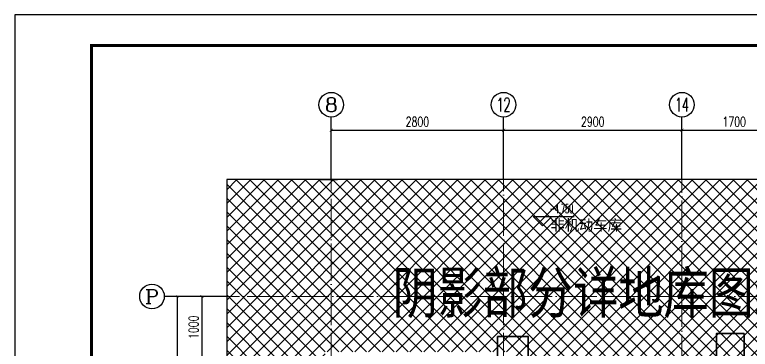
# Model space of a CAD drawing. Extents: x -668857 to 185752, y -270966 to 286822.
# Drawn here: x 14490 to 26447, y 220748 to 226182 of the extents above; entities that cross this region are included whole.
import ezdxf
from ezdxf.enums import TextEntityAlignment as Align

# ---------------------------------------------------------------- set-up
doc = ezdxf.new("R2010")
doc.units = 0
doc.header["$LTSCALE"] = 1000
doc.linetypes.add('DOTE', pattern=[2.42, 2, -0.2, 0.02, -0.2])
doc.layers.get('0').update_dxf_attribs({"linetype": 'CONTINUOUS'})
doc.layers.get('DEFPOINTS').update_dxf_attribs({"linetype": 'CONTINUOUS'})
for name, color, linetype in [('-TK', 7, 'CONTINUOUS'), ('A-AXIS_TEXT', 7, 'CONTINUOUS'), ('AXIS', 3, 'CONTINUOUS'), ('DIM_ELEV', 3, 'CONTINUOUS'), ('DIM_SYMB', 3, 'CONTINUOUS'), ('HS-A-墙-砼', 41, 'CONTINUOUS'), ('PUB_DIM', 3, 'CONTINUOUS'), ('PUB_TEXT', 2, 'CONTINUOUS'), ('S-Z柱实线', 6, 'CONTINUOUS'), ('TEXT', 2, 'CONTINUOUS'), ('尺寸标注', 86, 'CONTINUOUS')]:
    doc.layers.add(name, color=color, linetype=linetype)
for name, color, linetype, lineweight in [('AXIS_TEXT', 7, 'CONTINUOUS', 20), ('DOTE', 19, 'DOTE', 9), ('填充', 251, 'CONTINUOUS', 5)]:
    doc.layers.add(name, color=color, linetype=linetype, lineweight=lineweight)
doc.styles.add('_TCH_AXIS', font='COMPLEX', dxfattribs={"bigfont": 'GBCBIG'})
doc.styles.add('_TCH_DIM', font='SIMPLEX.shx', dxfattribs={"width": 0.7, "bigfont": 'GBCBIG.shx'})
doc.styles.add('_TCH_DIM_T3', font='SIMPLEX', dxfattribs={"width": 0.705882, "bigfont": 'GBCBIG'})
doc.styles.add('COMPLEX', font='COMPLEX')
doc.styles.add('黑体', font='simhei.ttf')
doc.dimstyles.new('_TCH_ARCH&&50', dxfattribs={"dimtxt": 157.5, "dimasz": 50, "dimexe": 125, "dimexo": 150, "dimgap": 58.75, "dimtad": 1, "dimdec": 0, "dimzin": 0, "dimdsep": 46, "dimtxsty": '_TCH_DIM_T3', "dimblk": 'ARCHTICK', "dimcen": 0.09, "dimclrt": 7, "dimazin": 0, "dimtfac": 1, "dimtdec": 0, "dimtix": 1, "dimtmove": 2, "dimatfit": 3, "dimldrblk": 'ARCHTICK', "dimfxl": 1, "dimtolj": 1, "dimtzin": 0, "dimarcsym": 0})

# ---------------------------------------------------------------- blocks, each defined once
blk = doc.blocks.new('A1')
blk.add_lwpolyline([(0, 59400), (0, 0), (84100, 0), (84100, 59400)], close=True)
at = {"const_width": 100}
blk.add_lwpolyline([(2500, 58400), (2500, 1000), (83100, 1000), (83100, 58400)], close=True, dxfattribs=at)
blk = doc.blocks.new('_AXISO')
blk.add_circle((0, 0), 0.5)
at = {"layer": 'A-AXIS_TEXT', "style": 'COMPLEX', "width": 1.041667}
blk.add_attdef('A', text='', height=0.56, dxfattribs=at).set_placement((-0.25, -0.28), (0.25, -0.28), align=Align.FIT)
blk = doc.blocks.new('_ArchTick')
at = {"color": 0, "linetype": 'ByBlock', "const_width": 0.15}
blk.add_lwpolyline([(-0.5, -0.5), (0.5, 0.5)], dxfattribs=at)
blk = doc.blocks.new('*D1175')
at = {"layer": 'DEFPOINTS', "color": 0, "transparency": 16777216}
for p in [(17536, 221606), (17936, 221606), (17936, 220606)]:
    blk.add_point(p, dxfattribs=at)
at = {"layer": '尺寸标注', "color": 0, "lineweight": -2, "transparency": 16777216}
for p, q in [((17786, 221606), (17411, 221606)), ((17536, 220606), (17536, 221606)), ((17786, 220606), (17411, 220606))]:
    blk.add_line(p, q, dxfattribs=at)
at = {"layer": '尺寸标注', "color": 0, "lineweight": -2, "transparency": 16777216, "xscale": 50, "yscale": 50, "zscale": 50}
for p, rotation in [((17536, 221606), 90), ((17536, 220606), 270)]:
    blk.add_blockref('_ArchTick', p, dxfattribs=dict(at, rotation=rotation))
at = {"layer": '尺寸标注', "color": 7, "transparency": 16777216, "insert": (17398, 221106), "char_height": 157.5, "attachment_point": 5, "rotation": 90, "style": '_TCH_DIM_T3'}
blk.add_mtext('\\A1;1000', dxfattribs=at)
blk = doc.blocks.new('*D1201')
at = {"layer": 'DEFPOINTS', "color": 0, "transparency": 16777216}
for p in [(22436, 224306), (19636, 223506), (22436, 223506)]:
    blk.add_point(p, dxfattribs=at)
at = {"layer": 'PUB_DIM', "color": 0, "lineweight": -2, "transparency": 16777216}
for p, q in [((19636, 223656), (19636, 224431)), ((22436, 223656), (22436, 224431)), ((19636, 224306), (22436, 224306))]:
    blk.add_line(p, q, dxfattribs=at)
at = {"layer": 'PUB_DIM', "color": 0, "lineweight": -2, "transparency": 16777216, "xscale": 50, "yscale": 50, "zscale": 50, "rotation": 180}
blk.add_blockref('_ArchTick', (19636, 224306), dxfattribs=at)
at = {"layer": 'PUB_DIM', "color": 0, "lineweight": -2, "transparency": 16777216, "xscale": 50, "yscale": 50, "zscale": 50}
blk.add_blockref('_ArchTick', (22436, 224306), dxfattribs=at)
at = {"layer": 'PUB_DIM', "color": 7, "transparency": 16777216, "insert": (21036, 224444), "char_height": 157.5, "attachment_point": 5, "style": '_TCH_DIM_T3'}
blk.add_mtext('\\A1;2800', dxfattribs=at)
blk = doc.blocks.new('*D1202')
at = {"layer": 'DEFPOINTS', "color": 0, "transparency": 16777216}
for p in [(25336, 224306), (22436, 223506), (25336, 223506)]:
    blk.add_point(p, dxfattribs=at)
at = {"layer": 'PUB_DIM', "color": 0, "lineweight": -2, "transparency": 16777216}
for p, q in [((22436, 223656), (22436, 224431)), ((25336, 223656), (25336, 224431)), ((22436, 224306), (25336, 224306))]:
    blk.add_line(p, q, dxfattribs=at)
at = {"layer": 'PUB_DIM', "color": 0, "lineweight": -2, "transparency": 16777216, "xscale": 50, "yscale": 50, "zscale": 50, "rotation": 180}
blk.add_blockref('_ArchTick', (22436, 224306), dxfattribs=at)
at = {"layer": 'PUB_DIM', "color": 0, "lineweight": -2, "transparency": 16777216, "xscale": 50, "yscale": 50, "zscale": 50}
blk.add_blockref('_ArchTick', (25336, 224306), dxfattribs=at)
at = {"layer": 'PUB_DIM', "color": 7, "transparency": 16777216, "insert": (23886, 224444), "char_height": 157.5, "attachment_point": 5, "style": '_TCH_DIM_T3'}
blk.add_mtext('\\A1;2900', dxfattribs=at)
blk = doc.blocks.new('*D1203')
at = {"layer": 'DEFPOINTS', "color": 0, "transparency": 16777216}
for p in [(27036, 224306), (25336, 223506), (27036, 223506)]:
    blk.add_point(p, dxfattribs=at)
at = {"layer": 'PUB_DIM', "color": 0, "lineweight": -2, "transparency": 16777216}
for p, q in [((25336, 223656), (25336, 224431)), ((27036, 223656), (27036, 224431)), ((25336, 224306), (27036, 224306))]:
    blk.add_line(p, q, dxfattribs=at)
at = {"layer": 'PUB_DIM', "color": 0, "lineweight": -2, "transparency": 16777216, "xscale": 50, "yscale": 50, "zscale": 50, "rotation": 180}
blk.add_blockref('_ArchTick', (25336, 224306), dxfattribs=at)
at = {"layer": 'PUB_DIM', "color": 0, "lineweight": -2, "transparency": 16777216, "xscale": 50, "yscale": 50, "zscale": 50}
blk.add_blockref('_ArchTick', (27036, 224306), dxfattribs=at)
at = {"layer": 'PUB_DIM', "color": 7, "transparency": 16777216, "insert": (26186, 224444), "char_height": 157.5, "attachment_point": 5, "style": '_TCH_DIM_T3'}
blk.add_mtext('\\A1;1700', dxfattribs=at)
blk = doc.blocks.new('*D1211')
at = {"layer": 'DEFPOINTS', "color": 0, "transparency": 16777216}
for p in [(17136, 221606), (17936, 221606), (17936, 219106)]:
    blk.add_point(p, dxfattribs=at)
at = {"layer": 'PUB_DIM', "color": 0, "lineweight": -2, "transparency": 16777216}
for p, q in [((17786, 221606), (17011, 221606)), ((17136, 219106), (17136, 221606)), ((17786, 219106), (17011, 219106))]:
    blk.add_line(p, q, dxfattribs=at)
at = {"layer": 'PUB_DIM', "color": 0, "lineweight": -2, "transparency": 16777216, "xscale": 50, "yscale": 50, "zscale": 50}
for p, rotation in [((17136, 221606), 90), ((17136, 219106), 270)]:
    blk.add_blockref('_ArchTick', p, dxfattribs=dict(at, rotation=rotation))
at = {"layer": 'PUB_DIM', "color": 7, "transparency": 16777216, "insert": (16998, 220356), "char_height": 157.5, "attachment_point": 5, "rotation": 90, "style": '_TCH_DIM_T3'}
blk.add_mtext('\\A1;2500', dxfattribs=at)

msp = doc.modelspace()

# ---------------------------------------------------------------- hatches: boundary and pattern name
at = {"layer": '填充'}
h = msp.add_hatch(dxfattribs=at)
h.set_pattern_fill('ANSI37', color=196, scale=100, style=0)
h.set_pattern_definition([(45, (-76536.83, 109335.62), (-112.2532, 112.2532), []), (135, (-76536.83, 109335.62), (-112.2532, -112.2532), [])])
h.paths.add_polyline_path([(19535.79, 216906.34), (17935.98, 216906.34), (17935.98, 210006.35), (24135.98, 210006.35), (24135.98, 211506.35), (22385.79, 211506.35), (22385.79, 210806.35), (19685.79, 210806.35), (19685.79, 212906.35), (19235.79, 212906.35), (19235.79, 214706.61), (19535.79, 214706.62)])
h.paths.add_polyline_path([(17935.98, 219206.35), (19535.79, 219206.35), (19535.79, 220706.34), (22535.8, 220706.34), (22535.79, 214706.59), (24135.98, 214706.6), (24135.98, 218206.35), (30485.99, 218206.35), (30485.99, 223506.35), (17935.98, 223506.35)])

# ---------------------------------------------------------------- linework, layer by layer
at = {"layer": 'AXIS'}
for p, q in [((19635.98, 223506.35), (19635.98, 224520.96)), ((22435.98, 223506.35), (22435.98, 224520.96)), ((25335.98, 223506.35), (25335.98, 224520.96)), ((17935.98, 221606.35), (16921.38, 221606.35))]:
    msp.add_line(p, q, dxfattribs=at)
at = {"layer": 'DIM_ELEV'}
for p, q in [((23068.65, 222755.38), (22918.65, 222905.38)), ((22918.65, 222905.38), (23583.57, 222905.38)), ((23068.65, 222755.38), (23218.65, 222905.38))]:
    msp.add_line(p, q, dxfattribs=at)
at = {"layer": 'DIM_SYMB'}
msp.add_lwpolyline([(17935.98, 223506.35), (17935.98, 218206.35), (17935.98, 218206.35), (17935.98, 210006.35), (24135.98, 210006.35), (24135.98, 218206.35), (30485.99, 218206.35), (30485.99, 223506.35)], close=True, dxfattribs=at)
at = {"layer": 'DOTE', "linetype": 'DOTE', "ltscale": 0.3}
for p, q in [((19635.98, 214606.62), (19635.98, 223506.35)), ((22435.98, 214606.62), (22435.98, 223506.35)), ((25335.98, 218206.35), (25335.98, 223506.35)), ((30485.99, 221606.35), (17935.98, 221606.35))]:
    msp.add_line(p, q, dxfattribs=at)
at = {"layer": 'HS-A-墙-砼'}
msp.add_line((19435.79, 223506.35), (19735.79, 223506.35), dxfattribs=at)
at = {"layer": 'S-Z柱实线', "color": 2, "lineweight": 35}
for points in [[(26348.41, 221006.35), (25898.41, 221006.35), (25898.41, 220506.35), (26348.41, 220506.35)], [(22335.79, 220956.35), (22335.79, 220506.35), (22835.79, 220506.35), (22835.79, 220956.35)]]:
    msp.add_lwpolyline(points, close=True, dxfattribs=at)

# ---------------------------------------------------------------- block references
at = {"layer": '-TK', "xscale": 0.5, "yscale": 0.5, "zscale": 0.5}
msp.add_blockref('A1', (14490.19, 196482.28), dxfattribs=at)
at = {"layer": 'AXIS'}
ref = msp.add_blockref('_AXISO', (19635.98, 224720.96), dxfattribs=dict(at, xscale=400, yscale=400, zscale=400))
ref.add_attrib('A', '8', dxfattribs={"layer": 'AXIS_TEXT', "height": 226.27, "style": '_TCH_AXIS', "width": 1.5}).set_placement((19522.85, 224607.82), (19749.12, 224607.82), align=Align.FIT)
ref = msp.add_blockref('_AXISO', (22435.98, 224720.96), dxfattribs=dict(at, xscale=400, yscale=400, zscale=400))
ref.add_attrib('A', '12', dxfattribs={"layer": 'AXIS_TEXT', "height": 226.274, "style": '_TCH_AXIS', "width": 0.724138}).set_placement((22322.85, 224607.82), (22549.12, 224607.82), align=Align.FIT)
ref = msp.add_blockref('_AXISO', (25335.98, 224720.96), dxfattribs=dict(at, xscale=400, yscale=400, zscale=400))
ref.add_attrib('A', '14', dxfattribs={"layer": 'AXIS_TEXT', "height": 226.274, "style": '_TCH_AXIS', "width": 0.677419}).set_placement((25222.85, 224607.82), (25449.12, 224607.82), align=Align.FIT)
ref = msp.add_blockref('_AXISO', (16721.38, 221606.35), dxfattribs=dict(at, xscale=400, yscale=400, zscale=400))
ref.add_attrib('A', 'P', dxfattribs={"layer": 'AXIS_TEXT', "height": 226.27, "style": '_TCH_AXIS', "width": 1.235294}).set_placement((16608.24, 221493.21), (16834.51, 221493.21), align=Align.FIT)

# ---------------------------------------------------------------- texts
at = {"layer": 'PUB_TEXT', "style": '_TCH_DIM', "width": 0.494118}
msp.add_text('-4.750', height=148.75, dxfattribs=at).set_placement((23183.57, 222957.88))
at = {"layer": 'PUB_TEXT', "color": 7}
msp.add_text('非机动车库', height=178.723, dxfattribs=at).set_placement((23197.8, 222675.72))
at = {"layer": 'TEXT', "color": 2, "style": '黑体', "width": 0.8}
msp.add_text('阴影部分详地库图纸', height=672.945, dxfattribs=at).set_placement((20631.28, 221332.71))

# ---------------------------------------------------------------- dimensions: what is measured, and where the dimension line sits
at = {"layer": 'PUB_DIM'}
for p1, p2, distance, picture, middle in [((19635.98, 223506.35), (22435.98, 223506.35), 799.99, '*D1201', (21035.98, 224443.85)), ((22435.98, 223506.35), (25335.98, 223506.35), 799.99, '*D1202', (23885.98, 224443.85)), ((25335.98, 223506.35), (27035.98, 223506.35), 799.99, '*D1203', (26185.98, 224443.85)), ((17935.98, 219106.35), (17935.98, 221606.35), 800, '*D1211', (16998.48, 220356.35))]:
    dim = msp.add_aligned_dim(p1=p1, p2=p2, distance=distance, dimstyle='_TCH_ARCH&&50', dxfattribs=at)
    dim.commit()
    dim.dimension.update_dxf_attribs({"geometry": picture, "text_midpoint": middle})
at = {"layer": '尺寸标注', "color": 106}
dim = msp.add_aligned_dim(p1=(17935.98, 220606.34), p2=(17935.98, 221606.35), distance=400, dimstyle='_TCH_ARCH&&50', dxfattribs=at)
dim.commit()
dim.dimension.update_dxf_attribs({"geometry": '*D1175', "text_midpoint": (17398.48, 221106.35)})

doc.saveas('drawing.dxf')
